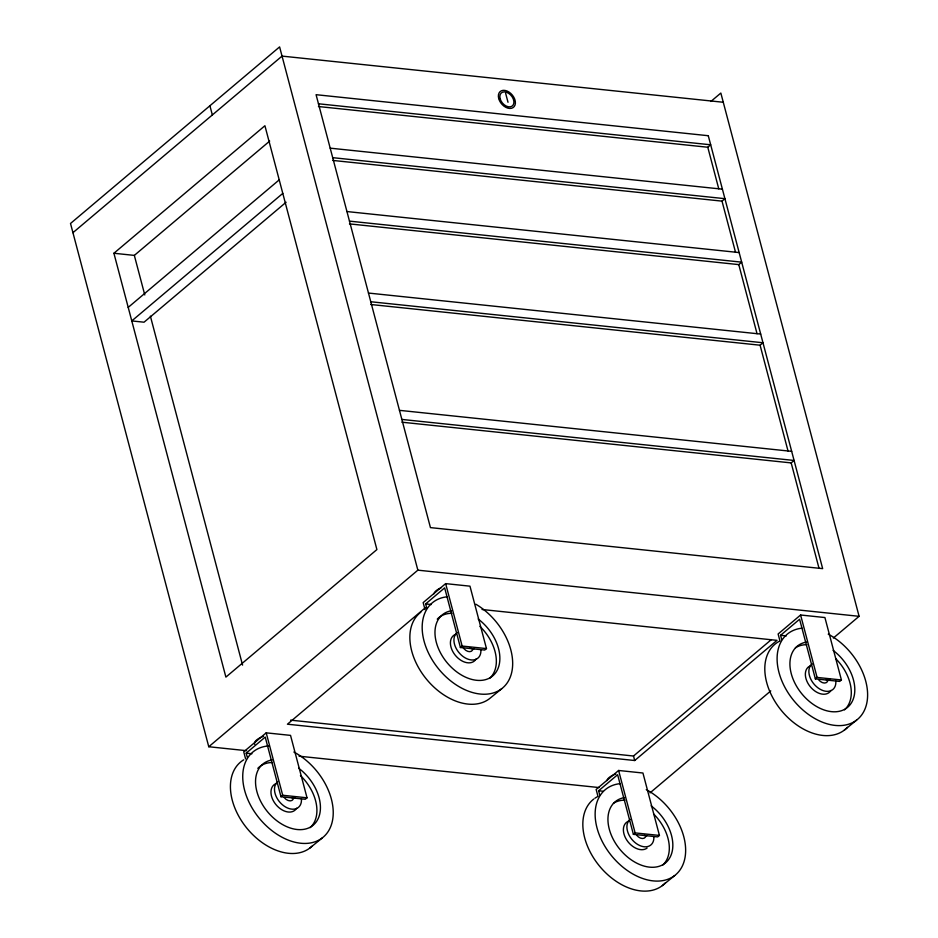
<?xml version="1.0" encoding="UTF-8"?>
<svg xmlns="http://www.w3.org/2000/svg" width="938" height="938" viewBox="0 0 938 938"><rect width="100%" height="100%" fill="white"/><g stroke="black" fill="none" stroke-linecap="round" stroke-linejoin="round"><path stroke-width="1.41" d="M72.941 232.683L282.033 56.104L723.268 102.254M113.908 253.26L264.915 125.739L376.9 549.574L225.894 677.107L113.908 253.26L134.333 255.394L269.675 141.099M128.201 307.394L279.219 179.862M282.795 193.392L131.777 320.925L144.042 322.203L286.102 202.233M710.887 101.456L720.841 93.05L859.091 616.313L833.378 638.028M318.463 106.533L707.78 147.243L710.676 144.792L318.463 103.778M332.709 160.421L722.014 201.131L724.922 198.68L332.709 157.666M349.475 223.889L738.781 264.61L741.688 262.159L349.475 221.133M417.856 570.163L279.606 46.9L70.514 223.479L208.764 746.742L417.856 570.163L859.091 616.313M247.315 757.376L246.202 753.155L265.219 737.092L280.978 796.725L305.296 799.27L307.031 797.804L290.534 735.38L266.204 732.836L243.739 751.819L245.592 758.854M426.755 608.152L425.641 603.931L444.659 587.868L460.406 647.513L484.735 650.057L486.47 648.592L469.973 586.168L445.644 583.624L423.167 602.606L425.031 609.641M425.289 607.789L287.438 724.206L634.709 760.519L777.004 640.349L482.038 609.501M370.768 304.498L760.085 345.207L762.981 342.757L370.768 301.743M280.978 796.725L282.701 795.26L307.031 797.804M460.406 647.513L462.141 646.048L486.47 648.592M401.863 422.194L791.18 462.903L794.076 460.452L401.863 419.427M290.604 720.15L633.513 756.016L771.364 639.599M781.694 639.528L780.58 635.307L799.598 619.244L815.357 678.878L839.686 681.422L841.409 679.968L824.912 617.544L800.595 615L778.118 633.982L779.97 641.006M599.722 795.002L598.608 790.781L617.626 774.718L633.385 834.351L657.702 836.895L659.437 835.441L642.94 773.018L618.611 770.473L596.146 789.456L597.998 796.479M650.011 792.891L770.766 690.907M815.357 678.878L817.08 677.424L841.409 679.968M633.385 834.351L635.108 832.897L659.437 835.441M501.689 688.738L489.378 698.763A55.225 37.18 50.8 0 1 425.571 678.057A55.225 37.18 50.8 0 1 420.845 612.174M309.939 847.975L322.25 837.951M844.317 730.139L856.629 720.103M662.345 885.613L674.657 875.576M330.188 148.157L722.401 189.171M346.943 211.554L739.156 252.568M368.47 293.055L760.683 334.069M399.459 410.34L791.672 451.354M780.58 635.307L786.302 635.905M425.641 603.931L431.363 604.529M208.764 746.742L246.635 750.705M299.058 756.18L599.042 787.557M246.202 753.155L251.923 753.753M598.608 790.781L602.9 791.226M707.78 147.243L718.766 188.855M722.014 201.131L735.521 252.263M738.781 264.61L757.036 333.705M760.085 345.207L788.026 450.99M791.18 462.903L819.015 568.276M800.595 615L817.08 677.424M505.617 93.249L508.009 102.277M633.513 756.016L634.709 760.519M618.611 770.473L635.108 832.897M445.644 583.624L462.141 646.048M209.913 105.76L212.34 114.964M266.204 732.836L282.701 795.26M134.333 255.394L144.78 294.954M150.385 316.153L242.579 665.112M475.871 604.236A55.225 37.18 50.8 0 1 507.27 682.817A55.225 37.18 50.8 0 1 435.009 664.163A55.225 37.18 50.8 0 1 447.074 596.803M433.977 593.742A12.276 5.206 -14.8 0 1 440.895 587.903M474.194 648.662A7.058 4.749 50.8 0 1 469.856 647.841M478.169 619.033A39.595 26.663 50.8 0 1 494.584 674.07A39.595 26.663 50.8 0 1 443.709 658.195A39.595 26.663 50.8 0 1 451.565 610.732M476.058 659.039A16.474 11.092 50.8 0 1 455.094 655.041A16.474 11.092 50.8 0 1 456.314 634.088M480.877 649.811A16.474 11.092 50.8 0 1 463.196 656.612A16.474 11.092 50.8 0 1 457.205 632.529M437.249 619.127A39.595 26.663 50.8 0 1 451.893 613.288M479.881 626.361A39.595 26.663 50.8 0 1 489.542 678.467M472.623 650.034A7.058 4.749 50.8 0 1 462.645 646.798M293.852 752.006A55.225 37.18 50.8 0 1 328.406 831.15A55.225 37.18 50.8 0 1 255.488 813.258A55.225 37.18 50.8 0 1 268.972 745.898M254.655 744.326A12.276 5.206 -14.8 0 1 263.414 736.389M312.049 846.182A55.225 37.18 50.8 0 1 246.131 827.269A55.225 37.18 50.8 0 1 243.704 759.827M294.755 797.886A7.058 4.749 50.8 0 1 291.929 797.746M298.73 768.245A39.595 26.663 50.8 0 1 315.145 823.283A39.595 26.663 50.8 0 1 264.27 807.407A39.595 26.663 50.8 0 1 272.137 759.944M296.619 808.251A16.474 11.092 50.8 0 1 275.655 804.265A16.474 11.092 50.8 0 1 276.874 783.3M301.438 799.024A16.474 11.092 50.8 0 1 283.757 805.824A16.474 11.092 50.8 0 1 277.765 781.741M257.821 768.339A39.595 26.663 50.8 0 1 272.466 762.512M300.441 775.574A39.595 26.663 50.8 0 1 310.103 827.679M293.184 799.258A7.058 4.749 50.8 0 1 284.214 797.546M646.259 789.632A55.225 37.18 50.8 0 1 681.035 868.424A55.225 37.18 50.8 0 1 608.586 851.88A55.225 37.18 50.8 0 1 620.041 783.652M606.945 780.592A12.276 5.206 -14.8 0 1 615.832 774.014M665.441 882.81A55.225 37.18 50.8 0 1 600.508 867.287A55.225 37.18 50.8 0 1 593.813 799.024M594.927 798.215A55.225 37.18 50.8 0 1 597.33 796.772M647.161 835.512A7.058 4.749 50.8 0 1 644.336 835.371M651.136 805.871A39.595 26.663 50.8 0 1 667.551 860.908A39.595 26.663 50.8 0 1 616.676 845.044A39.595 26.663 50.8 0 1 624.544 797.581M647.091 848.069A16.474 11.092 50.8 0 1 626.807 840.143A16.474 11.092 50.8 0 1 629.281 820.938M653.845 836.661A16.474 11.092 50.8 0 1 636.163 843.45A16.474 11.092 50.8 0 1 630.172 819.378M613.44 803.303A39.595 26.663 50.8 0 1 624.872 800.137M653.763 814.114A39.595 26.663 50.8 0 1 662.509 865.317M646.071 835.629A7.058 4.749 50.8 0 1 636.621 835.172M828.231 634.158A55.225 37.18 50.8 0 1 863.007 712.95A55.225 37.18 50.8 0 1 790.558 696.406A55.225 37.18 50.8 0 1 802.013 628.167M847.413 727.337A55.225 37.18 50.8 0 1 780.51 709.421A55.225 37.18 50.8 0 1 779.302 641.299M830.259 679.475A7.058 4.749 50.8 0 1 826.308 679.898M833.108 650.397A39.595 26.663 50.8 0 1 849.523 705.435A39.595 26.663 50.8 0 1 798.66 689.571A39.595 26.663 50.8 0 1 806.516 642.096M830.998 690.403A16.474 11.092 50.8 0 1 811.44 688.046A16.474 11.092 50.8 0 1 808.626 666.766M809.424 666.226A16.474 11.092 50.8 0 1 811.253 665.464M835.828 681.176A16.474 11.092 50.8 0 1 818.135 687.976A16.474 11.092 50.8 0 1 812.144 663.893M795.412 647.83A39.595 26.663 50.8 0 1 806.844 644.664M835.735 658.64A39.595 26.663 50.8 0 1 844.493 709.843M828.043 680.156A7.058 4.749 50.8 0 1 818.593 679.698M708.284 135.717L316.071 94.691L430.448 527.613L822.661 568.639L708.284 135.717M498.711 98.537A10.306 6.953 49.8 0 0 513.039 107.636A10.306 6.953 49.8 0 0 508.912 92.006A10.306 6.953 49.8 0 0 498.711 98.537M500.13 98.689A8.512 5.745 49.8 0 0 511.972 106.205A8.512 5.745 49.8 0 0 508.56 93.284A8.512 5.745 49.8 0 0 500.13 98.689"/></g></svg>
